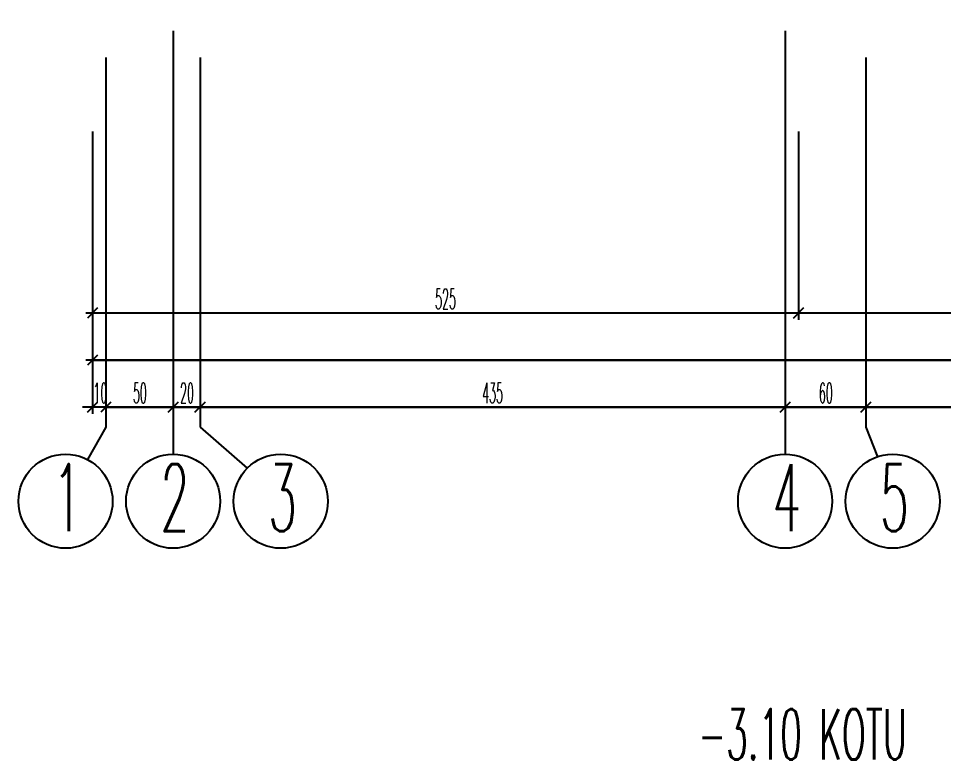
# Model space of a CAD drawing. Extents: x 78 to 306, y -397 to 18.
# Drawn here: x 271.1281 to 271.2657, y -396.885 to -396.7747 of the extents above; entities that cross this region are included whole.
import ezdxf

# ---------------------------------------------------------------- set-up
doc = ezdxf.new("R2010")
doc.units = 0
doc.header["$LTSCALE"] = 0.5
doc.header["$MEASUREMENT"] = 0
doc.linetypes.add('DASHDOT2', pattern=[0.5, 0.25, -0.125, 0, -0.125])
doc.layers.get('0').update_dxf_attribs({"linetype": 'CONTINUOUS'})
for name, color, linetype in [('AKS', 5, 'DASHDOT2'), ('KOLON', 4, 'CONTINUOUS'), ('MERDIVEN', 3, 'CONTINUOUS'), ('OLCU', 31, 'CONTINUOUS'), ('TEFRIS', 11, 'CONTINUOUS')]:
    doc.layers.add(name, color=color, linetype=linetype)
doc.styles.add('OLCU', font='romans.shx', dxfattribs={"width": 0.6, "height": 0.125})
doc.styles.add('OLCUIC', font='ROMANS.SHX', dxfattribs={"width": 0.4, "height": 0.15})

msp = doc.modelspace()

# ---------------------------------------------------------------- linework, layer by layer
at = {"color": 0, "linetype": 'ByBlock'}
for p, q in [((271.13989, -396.81781), (271.13839, -396.81931)), ((271.24339, -396.81931), (271.24489, -396.81781)), ((271.24489, -396.81781), (271.24339, -396.81931)), ((271.13989, -396.82481), (271.13839, -396.82631)), ((271.13839, -396.83331), (271.13989, -396.83181)), ((271.14189, -396.83181), (271.14039, -396.83331)), ((271.14189, -396.83181), (271.14039, -396.83331)), ((271.15189, -396.83181), (271.15039, -396.83331)), ((271.15039, -396.83331), (271.15189, -396.83181)), ((271.15589, -396.83181), (271.15439, -396.83331)), ((271.15439, -396.83331), (271.15589, -396.83181)), ((271.24289, -396.83181), (271.24139, -396.83331)), ((271.24139, -396.83331), (271.24289, -396.83181)), ((271.25489, -396.83181), (271.25339, -396.83331)), ((271.25339, -396.83331), (271.25489, -396.83181))]:
    msp.add_line(p, q, dxfattribs=at)
at = {"layer": 'AKS'}
for p, q in [((271.15114, -396.35156), (271.15114, -396.83956)), ((271.24214, -396.35156), (271.24214, -396.83956)), ((271.14114, -396.35556), (271.14114, -396.83556)), ((271.15514, -396.35556), (271.15514, -396.83556)), ((271.25414, -396.35556), (271.25414, -396.83556)), ((271.14114, -396.83556), (271.1384, -396.84036)), ((271.15514, -396.83556), (271.16215, -396.84165)), ((271.25414, -396.83556), (271.25586, -396.83994))]:
    msp.add_line(p, q, dxfattribs=at)
at = {"layer": 'OLCU', "ltscale": 1.4}
for p, q in [((271.13914, -396.79156), (271.13914, -396.83356)), ((271.24414, -396.79156), (271.24414, -396.81956)), ((271.33314, -396.81856), (271.13814, -396.81856)), ((271.24414, -396.81856), (271.13914, -396.81856)), ((271.42214, -396.81856), (271.24414, -396.81856)), ((271.33314, -396.82556), (271.13814, -396.82556)), ((271.13914, -396.82556), (271.52714, -396.82556)), ((271.13914, -396.83256), (271.13764, -396.83256)), ((271.33314, -396.83256), (271.13814, -396.83256)), ((271.14114, -396.83256), (271.15114, -396.83256)), ((271.14114, -396.83256), (271.14264, -396.83256)), ((271.15114, -396.83256), (271.15514, -396.83256)), ((271.15514, -396.83256), (271.24214, -396.83256)), ((271.24214, -396.83256), (271.25414, -396.83256)), ((271.25414, -396.83256), (271.28314, -396.83256))]:
    msp.add_line(p, q, dxfattribs=at)
at = {"layer": 'TEFRIS'}
for centre in [(271.13514, -396.84656), (271.15114, -396.84656), (271.16714, -396.84656), (271.24214, -396.84656), (271.25814, -396.84656)]:
    msp.add_circle(centre, 0.007, dxfattribs=at)

# ---------------------------------------------------------------- texts
at = {"layer": 'KOLON', "style": 'OLCU', "width": 0.5}
for s, p in [('1', (271.13325, -396.85104)), ('2', (271.14925, -396.85104)), ('3', (271.16525, -396.85104)), ('4', (271.24025, -396.85104)), ('5', (271.25625, -396.85104))]:
    msp.add_text(s, height=0.01, dxfattribs=at).set_placement(p)
at = {"layer": 'MERDIVEN', "linetype": 'ByBlock', "style": 'OLCU', "width": 0.5}
msp.add_text('-3.10 KOTU', height=0.0075, dxfattribs=at).set_placement((271.22921, -396.885))
at = {"layer": 'OLCU', "style": 'OLCUIC', "width": 0.4}
for s, p in [('525', (271.1901, -396.81796)), ('10', (271.13929, -396.83196)), ('50', (271.14517, -396.83196)), ('20', (271.15217, -396.83196)), ('435', (271.1971, -396.83196)), ('60', (271.24717, -396.83196))]:
    msp.add_text(s, height=0.003, dxfattribs=at).set_placement(p)

doc.saveas('drawing.dxf')
